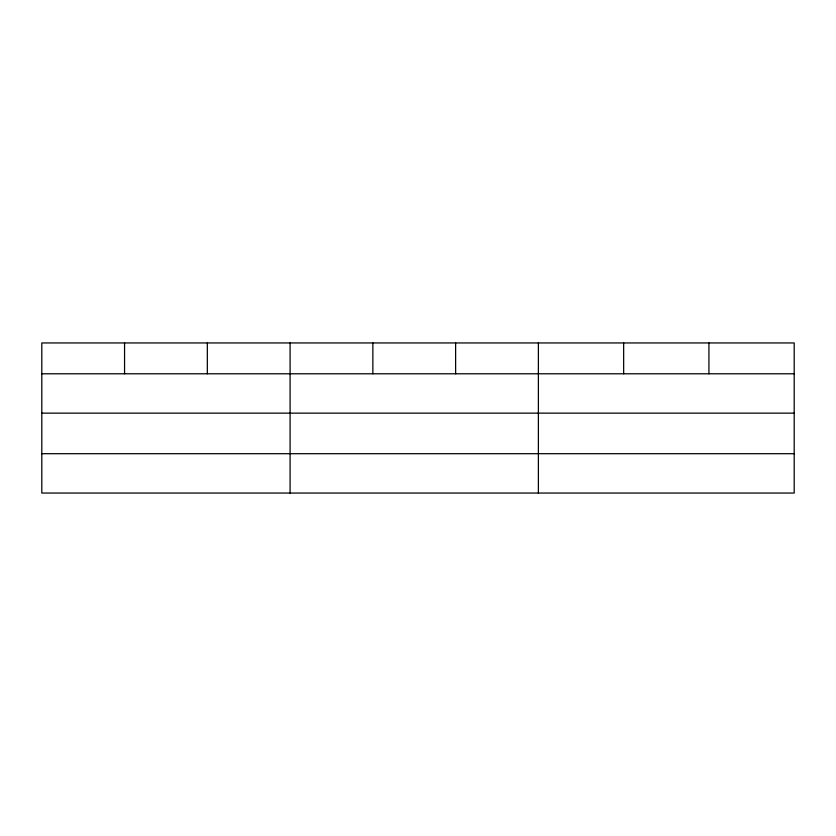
<?xml version="1.0" encoding="UTF-8"?>
<svg xmlns="http://www.w3.org/2000/svg" width="836" height="836" viewBox="0 0 836 836"><rect width="100%" height="100%" fill="white"/><g stroke="black" fill="none" stroke-linecap="round" stroke-linejoin="round"><path stroke-width="1.25" d="M794.2 413.141L794.2 342.948L41.8 342.948L41.8 493.052L794.2 493.052L794.2 413.141L41.8 413.141M41.8 373.786L794.2 373.786M41.8 453.697L794.2 453.697M708.928 342.948L708.928 373.786M623.656 342.948L623.656 373.786M538.384 342.948L538.384 493.052M455.62 342.948L455.62 373.786M372.856 342.948L372.856 373.786M290.092 342.948L290.092 493.052M207.328 342.948L207.328 373.786M124.564 342.948L124.564 373.786"/></g></svg>
